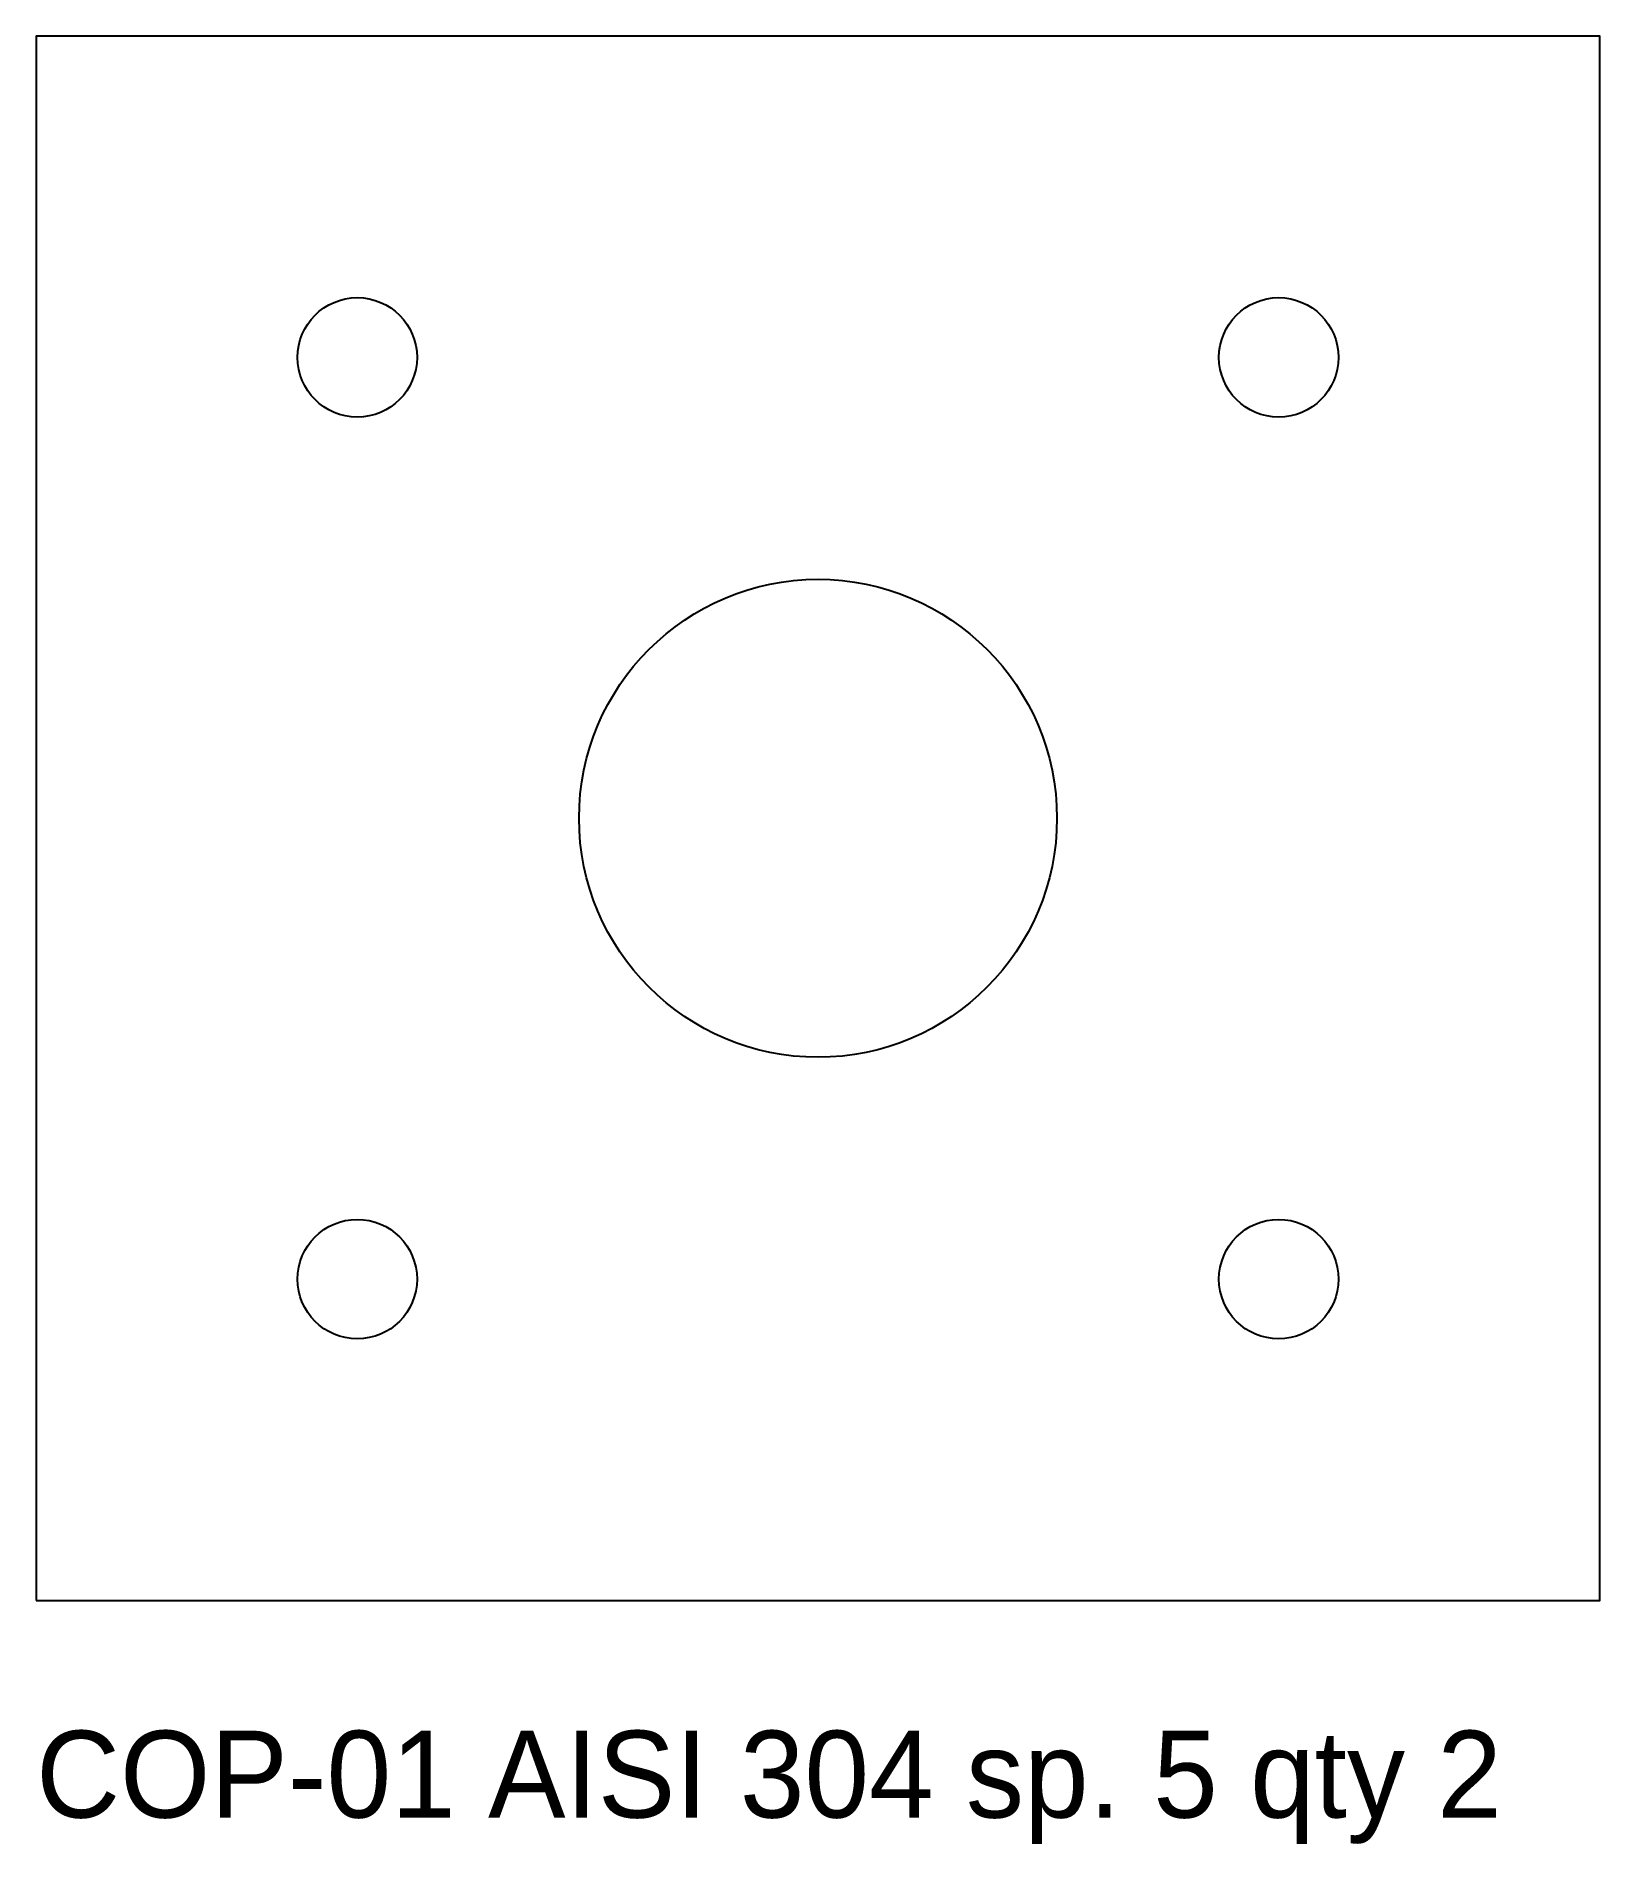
# Model space of a CAD drawing. Header units: millimetres. Extents: x 0 to 72, y -11.2 to 72.
import ezdxf

# ---------------------------------------------------------------- set-up
doc = ezdxf.new("R2010")
doc.units = ezdxf.units.MM
doc.layers.add('TAGLIO', color=7, linetype='Continuous')
doc.layers.add('TESTI', color=3, linetype='Continuous')

msp = doc.modelspace()

# ---------------------------------------------------------------- linework, layer by layer
at = {"layer": 'TAGLIO'}
msp.add_lwpolyline([(0, 0), (72, 0), (72, 72), (0, 72)], close=True, dxfattribs=at)
for centre, radius in [((14.787, 57.213), 2.75), ((57.213, 57.213), 2.75), ((36, 36), 11), ((14.787, 14.787), 2.75), ((57.213, 14.787), 2.75)]:
    msp.add_circle(centre, radius, dxfattribs=at)

# ---------------------------------------------------------------- texts
at = {"layer": 'TESTI'}
msp.add_text('COP-01 AISI 304 sp. 5 qty 2', height=4, dxfattribs=at).set_placement((0, -10))

doc.saveas('drawing.dxf')
